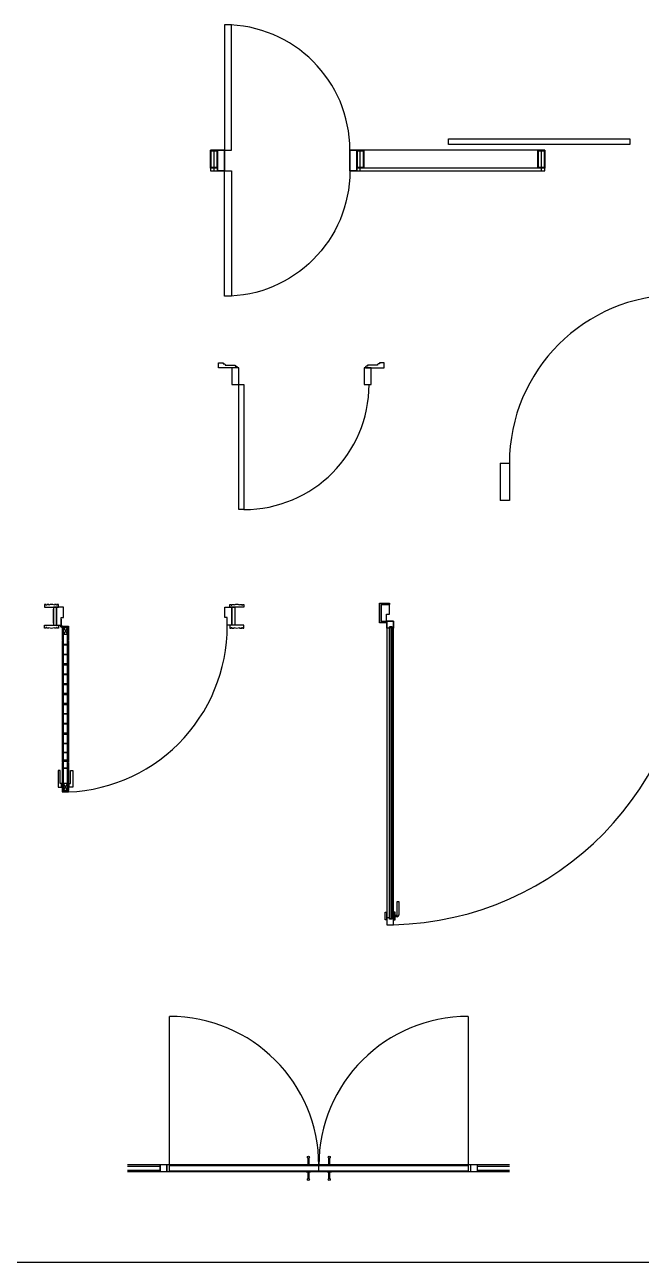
# Model space of a CAD drawing. Header units: inches. Extents: x -12530 to 36157, y 78659 to 110077.
# Drawn here: x 23000 to 27426, y 81285 to 90171 of the extents above; entities that cross this region are included whole.
import ezdxf

# ---------------------------------------------------------------- set-up
doc = ezdxf.new("R2010")
doc.units = ezdxf.units.IN
doc.header["$MEASUREMENT"] = 0
doc.layers.add('freecads.com', color=7, linetype='Continuous')

msp = doc.modelspace()

# ---------------------------------------------------------------- hatches: boundary and pattern name
at = {"layer": 'freecads.com', "ltscale": 0.2}
h = msp.add_hatch(color=256, dxfattribs=at)
edge = h.paths.add_edge_path()
edge.add_ellipse((23262.4, 85852.2), major_axis=(-3.54, 3.54), ratio=1, start_angle=315, end_angle=338.57818, ccw=False)
edge.add_line((23262.4, 85857.2), (23262.4, 85880))
edge.add_line((23262.4, 85880), (23262.4, 85892.2))
edge.add_line((23262.4, 85892.2), (23260.4, 85892.2))
edge.add_line((23260.4, 85892.2), (23260.4, 85856.8))
edge = h.paths.add_edge_path()
edge.add_ellipse((23262.4, 85852.2), major_axis=(3.54, 3.54), ratio=1, start_angle=291.42182, end_angle=315)
edge.add_line((23267.4, 85852.2), (23290.3, 85852.2))
edge.add_line((23290.3, 85852.2), (23302.4, 85852.2))
edge.add_line((23302.4, 85852.2), (23302.4, 85850.2))
edge.add_line((23302.4, 85850.2), (23267, 85850.2))

# ---------------------------------------------------------------- linework, layer by layer
at = {"layer": 'freecads.com'}
for p, q in [((24483.9, 90171.3), (24433.9, 90171.3)), ((24433.9, 90171.3), (24433.9, 89271.3)), ((24483.9, 89271.3), (24483.9, 90171.3)), ((26043.1, 89311.3), (26043.1, 89351.3)), ((26043.1, 89351.3), (27343.1, 89351.3)), ((27343.1, 89311.3), (26043.1, 89311.3)), ((27343.1, 89351.3), (27343.1, 89311.3)), ((24383.9, 89271.3), (24333.9, 89271.3)), ((24333.9, 89271.3), (24333.9, 89121.3)), ((24333.9, 89171.3), (24333.9, 89271.3)), ((24333.9, 89271.3), (24383.9, 89271.3)), ((24338.9, 89176.3), (24338.9, 89266.3)), ((24338.9, 89266.3), (24378.9, 89266.3)), ((24378.9, 89266.3), (24378.9, 89176.3)), ((24383.9, 89121.3), (24383.9, 89271.3)), ((24383.9, 89271.3), (24383.9, 89171.3)), ((24433.9, 89271.3), (24383.9, 89271.3)), ((24383.9, 89271.3), (24383.9, 89121.3)), ((24383.9, 89121.3), (24383.9, 89271.3)), ((24383.9, 89271.3), (24433.9, 89271.3)), ((24433.9, 89121.3), (24433.9, 89271.3)), ((24433.9, 89271.3), (24433.9, 89121.3)), ((24433.9, 89271.3), (24483.9, 89271.3)), ((25333.9, 89271.3), (25383.9, 89271.3)), ((25333.9, 89121.3), (25333.9, 89271.3)), ((25383.9, 89271.3), (25333.9, 89271.3)), ((25333.9, 89271.3), (25333.9, 89121.3)), ((25383.9, 89271.3), (25383.9, 89121.3)), ((26733.8, 89271.3), (25383.9, 89271.3)), ((25383.9, 89171.3), (25383.9, 89271.3)), ((25383.9, 89271.3), (25433.9, 89271.3)), ((25383.9, 89271.3), (25383.9, 89121.3)), ((25383.9, 89121.3), (25383.9, 89271.3)), ((25388.9, 89176.3), (25388.9, 89266.3)), ((25388.9, 89266.3), (25428.9, 89266.3)), ((25428.9, 89266.3), (25428.9, 89176.3)), ((25433.9, 89271.3), (25433.9, 89171.3)), ((26683.8, 89171.3), (26683.8, 89271.3)), ((26683.8, 89271.3), (26733.8, 89271.3)), ((26688.8, 89176.3), (26688.8, 89266.3)), ((26688.8, 89266.3), (26728.8, 89266.3)), ((26728.8, 89266.3), (26728.8, 89176.3)), ((26733.8, 89121.3), (26733.8, 89271.3)), ((26733.8, 89271.3), (26733.8, 89171.3)), ((24333.9, 89161.3), (24333.9, 89171.3)), ((24333.9, 89141.3), (24333.9, 89161.3)), ((24383.9, 89141.3), (24333.9, 89141.3)), ((24338.9, 89156.3), (24338.9, 89176.3)), ((24338.9, 89146.3), (24338.9, 89156.3)), ((24378.9, 89146.3), (24338.9, 89146.3)), ((24378.9, 89176.3), (24378.9, 89156.3)), ((24378.9, 89156.3), (24378.9, 89146.3)), ((24383.9, 89171.3), (24383.9, 89161.3)), ((24383.9, 89161.3), (24383.9, 89141.3)), ((25383.9, 89161.3), (25383.9, 89171.3)), ((25383.9, 89141.3), (25383.9, 89161.3)), ((26733.8, 89141.3), (25383.9, 89141.3)), ((25433.9, 89141.3), (25383.9, 89141.3)), ((25388.9, 89156.3), (25388.9, 89176.3)), ((25388.9, 89146.3), (25388.9, 89156.3)), ((25428.9, 89146.3), (25388.9, 89146.3)), ((25428.9, 89176.3), (25428.9, 89156.3)), ((25428.9, 89156.3), (25428.9, 89146.3)), ((25433.9, 89171.3), (25433.9, 89161.3)), ((25433.9, 89161.3), (25433.9, 89141.3)), ((26683.8, 89161.3), (26683.8, 89171.3)), ((26683.8, 89141.3), (26683.8, 89161.3)), ((26733.8, 89141.3), (26683.8, 89141.3)), ((26688.8, 89156.3), (26688.8, 89176.3)), ((26688.8, 89146.3), (26688.8, 89156.3)), ((26728.8, 89146.3), (26688.8, 89146.3)), ((26728.8, 89176.3), (26728.8, 89156.3)), ((26728.8, 89156.3), (26728.8, 89146.3)), ((26733.8, 89171.3), (26733.8, 89161.3)), ((26733.8, 89161.3), (26733.8, 89141.3)), ((24333.9, 89121.3), (24383.9, 89121.3)), ((24383.9, 89121.3), (24433.9, 89121.3)), ((24433.9, 89121.3), (24383.9, 89121.3)), ((24433.9, 89121.3), (24483.9, 89121.3)), ((24433.9, 88221.3), (24433.9, 89121.3)), ((24483.9, 89121.3), (24483.9, 88221.3)), ((25383.9, 89121.3), (25333.9, 89121.3)), ((25333.9, 89121.3), (25383.9, 89121.3)), ((25383.9, 89121.3), (26733.8, 89121.3)), ((24483.9, 88221.3), (24433.9, 88221.3)), ((24390.7, 87708.7), (24390.7, 87743.2)), ((24390.7, 87743.2), (24425.1, 87743.2)), ((24525.7, 87708.7), (24390.7, 87708.7)), ((24425.1, 87743.2), (24425.1, 87737.4)), ((24425.1, 87737.4), (24433.7, 87737.4)), ((24439.5, 87731.7), (24439.5, 87726)), ((24439.5, 87726), (24511.3, 87726)), ((24535.7, 87708.7), (24485.7, 87708.7)), ((24485.7, 87708.7), (24485.7, 87588.7)), ((24511.3, 87726), (24511.3, 87720.2)), ((24511.3, 87720.2), (24519.9, 87720.2)), ((24525.7, 87714.5), (24525.7, 87708.7)), ((24535.7, 87588.7), (24535.7, 87708.7)), ((25485.7, 87708.8), (25435.7, 87708.8)), ((25435.7, 87708.8), (25435.7, 87588.7)), ((25445.7, 87714.5), (25445.7, 87708.7)), ((25445.7, 87708.7), (25580.7, 87708.7)), ((25460, 87720.2), (25451.4, 87720.2)), ((25531.8, 87726), (25460, 87726)), ((25460, 87726), (25460, 87720.2)), ((25485.7, 87588.7), (25485.7, 87708.8)), ((25531.8, 87731.7), (25531.8, 87726)), ((25546.2, 87737.4), (25537.6, 87737.4)), ((25580.7, 87743.2), (25546.2, 87743.2)), ((25546.2, 87743.2), (25546.2, 87737.4)), ((25580.7, 87708.7), (25580.7, 87743.2)), ((24485.7, 87588.7), (24535.7, 87588.7)), ((24535.7, 86689.5), (24535.7, 87588.7)), ((24535.7, 87588.7), (24573.1, 87588.7)), ((24573.1, 87588.7), (24573.1, 86689.5)), ((25435.7, 87588.7), (25485.7, 87588.7)), ((26412.4, 87022.5), (26412.4, 86754)), ((26412.4, 87022.5), (26479.5, 87022.5)), ((26479.5, 87022.5), (26479.5, 86754)), ((26479.5, 86754), (26412.4, 86754)), ((24573.1, 86689.5), (24535.7, 86689.5)), ((24040.1, 81939.6), (24040.1, 83050.7)), ((26182.3, 83050.7), (26182.3, 81939.6)), ((25031.2, 82034), (25031.2, 81987.6)), ((25041.2, 81987.6), (25041.2, 82034)), ((25181.2, 82034), (25181.2, 81987.6)), ((25191.2, 81987.6), (25191.2, 82034)), ((25021.2, 81984.6), (23736.9, 81984.6)), ((23970.8, 81972.1), (23736.9, 81972.1)), ((23736.9, 81947.1), (23970.8, 81947.1)), ((25021.2, 81934.6), (23736.9, 81934.6)), ((26182.3, 81939.6), (24039.7, 81939.6)), ((24040.1, 81979.6), (26182.3, 81979.6)), ((25021.2, 81987.6), (25021.2, 81979.6)), ((25021.2, 81987.6), (25051.2, 81987.6)), ((25021.2, 81939.6), (25021.2, 81931.6)), ((25051.2, 81931.6), (25021.2, 81931.6)), ((25031.2, 81931.6), (25031.2, 81885.2)), ((25041.2, 81885.2), (25041.2, 81931.6)), ((25051.2, 81979.6), (25051.2, 81987.6)), ((25171.2, 81984.6), (25051.2, 81984.6)), ((25051.2, 81931.6), (25051.2, 81939.6)), ((25171.2, 81934.6), (25051.2, 81934.6)), ((25111.2, 81939.6), (25111.2, 81979.6)), ((25171.2, 81987.6), (25171.2, 81979.6)), ((25171.2, 81987.6), (25201.2, 81987.6)), ((25171.2, 81939.6), (25171.2, 81931.6)), ((25201.2, 81931.6), (25171.2, 81931.6)), ((25181.2, 81931.6), (25181.2, 81885.2)), ((25191.2, 81885.2), (25191.2, 81931.6)), ((25201.2, 81979.6), (25201.2, 81987.6)), ((26480.2, 81984.6), (25201.2, 81984.6)), ((25201.2, 81931.6), (25201.2, 81939.6)), ((26480.2, 81934.6), (25201.2, 81934.6)), ((26480.2, 81972.1), (26249.3, 81972.1)), ((26249.3, 81947.1), (26480.2, 81947.1))]:
    msp.add_line(p, q, dxfattribs=at)
at = {"layer": 'freecads.com', "ltscale": 0.1}
for p, q in [((24358.9, 89121.7), (24358.9, 89271.3)), ((25408.9, 89121.7), (25408.9, 89271.3)), ((26708.8, 89121.7), (26708.8, 89271.3))]:
    msp.add_line(p, q, dxfattribs=at)
at = {"layer": 'freecads.com', "ltscale": 200}
for p, q in [((23152.4, 86009.2), (23142.4, 86009.2)), ((23142.4, 86009.2), (23142.4, 85989.2)), ((23142.4, 85989.2), (23242.4, 85989.2)), ((23152.4, 86004.2), (23152.4, 86009.2)), ((23157.4, 86004.2), (23152.4, 86004.2)), ((23172.4, 86009.2), (23157.4, 86009.2)), ((23157.4, 86009.2), (23157.4, 86004.2)), ((23172.4, 86004.2), (23172.4, 86009.2)), ((23227.4, 85989.2), (23207.4, 85989.2)), ((23207.4, 85989.2), (23207.4, 85859.2)), ((23227.4, 86009.2), (23212.4, 86009.2)), ((23212.4, 86009.2), (23212.4, 86004.2)), ((23227.4, 86004.2), (23227.4, 86009.2)), ((23232.4, 86004.2), (23227.4, 86004.2)), ((23227.4, 85859.2), (23227.4, 85989.2)), ((23277.4, 85989.2), (23227.4, 85989.2)), ((23227.4, 85989.2), (23227.4, 85859.2)), ((23242.4, 86009.2), (23232.4, 86009.2)), ((23232.4, 86009.2), (23232.4, 86004.2)), ((23242.4, 85989.2), (23242.4, 86009.2)), ((23277.4, 85914.2), (23277.4, 85989.2)), ((24437.4, 85914.2), (24437.4, 85989.2)), ((24437.4, 85989.2), (24487.4, 85989.2)), ((24472.4, 85989.2), (24472.4, 86009.2)), ((24472.4, 86009.2), (24482.4, 86009.2)), ((24572.4, 85989.2), (24472.4, 85989.2)), ((24482.4, 86009.2), (24482.4, 86004.2)), ((24482.4, 86004.2), (24487.4, 86004.2)), ((24487.4, 86004.2), (24487.4, 86009.2)), ((24487.4, 86009.2), (24502.4, 86009.2)), ((24487.4, 85989.2), (24507.4, 85989.2)), ((24487.4, 85859.2), (24487.4, 85989.2)), ((24487.4, 85989.2), (24487.4, 85859.2)), ((24502.4, 86009.2), (24502.4, 86004.2)), ((24507.4, 85989.2), (24507.4, 85859.2)), ((24542.4, 86004.2), (24542.4, 86009.2)), ((24542.4, 86009.2), (24557.4, 86009.2)), ((24557.4, 86009.2), (24557.4, 86004.2)), ((24557.4, 86004.2), (24562.4, 86004.2)), ((24562.4, 86004.2), (24562.4, 86009.2)), ((24562.4, 86009.2), (24572.4, 86009.2)), ((24572.4, 86009.2), (24572.4, 85989.2)), ((23142.4, 85839.2), (23142.4, 85859.2)), ((23142.4, 85859.2), (23242.4, 85859.2)), ((23157.4, 85844.2), (23152.4, 85844.2)), ((23152.4, 85844.2), (23152.4, 85839.2)), ((23157.4, 85839.2), (23157.4, 85844.2)), ((23172.4, 85844.2), (23172.4, 85839.2)), ((23207.4, 85859.2), (23227.4, 85859.2)), ((23212.4, 85839.2), (23212.4, 85844.2)), ((23227.4, 85859.2), (23262.4, 85859.2)), ((23232.4, 85844.2), (23227.4, 85844.2)), ((23227.4, 85844.2), (23227.4, 85839.2)), ((23232.4, 85839.2), (23232.4, 85844.2)), ((23242.4, 85859.2), (23242.4, 85839.2)), ((23262.4, 85859.2), (23262.4, 85914.2)), ((23262.4, 85914.2), (23277.4, 85914.2)), ((23269.4, 85842.2, 0), (23269.4, 85852.2, 0)), ((23269.4, 85852.2, 0), (23314.4, 85852.2, 0)), ((23314.4, 85842.2, 0), (23269.4, 85842.2, 0)), ((23277.4, 85842.2, 0), (23269.4, 85842.2, 0)), ((23269.4, 85842.2, 0), (23269.4, 85752.2, 0)), ((23277.4, 84672.2, 0), (23277.4, 85842.2, 0)), ((23277.4, 85792.2, 0), (23277.4, 85842.2, 0)), ((23277.4, 85842.2, 0), (23306.4, 85842.2, 0)), ((23306.4, 85842.2, 0), (23277.4, 85792.2, 0)), ((23277.4, 85842.2, 0), (23306.4, 85792.2, 0)), ((23306.4, 84672.2, 0), (23306.4, 85842.2, 0)), ((23306.4, 85842.2, 0), (23314.4, 85842.2, 0)), ((23306.4, 85842.2, 0), (23306.4, 85792.2, 0)), ((23314.4, 85852.2, 0), (23314.4, 85842.2, 0)), ((23314.4, 85842.2, 0), (23314.4, 85752.2, 0)), ((24452.4, 85914.2), (24437.4, 85914.2)), ((24452.4, 85859.2), (24452.4, 85914.2)), ((24487.4, 85859.2), (24452.4, 85859.2)), ((24472.4, 85859.2), (24472.4, 85839.2)), ((24572.4, 85859.2), (24472.4, 85859.2)), ((24482.4, 85839.2), (24482.4, 85844.2)), ((24482.4, 85844.2), (24487.4, 85844.2)), ((24507.4, 85859.2), (24487.4, 85859.2)), ((24487.4, 85844.2), (24487.4, 85839.2)), ((24502.4, 85839.2), (24502.4, 85844.2)), ((24542.4, 85844.2), (24542.4, 85839.2)), ((24557.4, 85839.2), (24557.4, 85844.2)), ((24557.4, 85844.2), (24562.4, 85844.2)), ((24562.4, 85844.2), (24562.4, 85839.2)), ((24572.4, 85839.2), (24572.4, 85859.2)), ((23152.4, 85839.2), (23142.4, 85839.2)), ((23172.4, 85839.2), (23157.4, 85839.2)), ((23227.4, 85839.2), (23212.4, 85839.2)), ((23242.4, 85839.2), (23232.4, 85839.2)), ((23306.4, 85792.2, 0), (23277.4, 85792.2, 0)), ((24472.4, 85839.2), (24482.4, 85839.2)), ((24487.4, 85839.2), (24502.4, 85839.2)), ((24542.4, 85839.2), (24557.4, 85839.2)), ((24562.4, 85839.2), (24572.4, 85839.2)), ((23269.4, 85752.2, 0), (23274.4, 85752.2, 0)), ((23274.4, 85747.2, 0), (23269.4, 85747.2, 0)), ((23269.4, 85747.2, 0), (23269.4, 84873.4, 0)), ((23274.4, 85752.2, 0), (23274.4, 85747.2, 0)), ((23277.4, 85717.2, 0), (23277.4, 85723.2, 0)), ((23277.4, 85723.2, 0), (23306.4, 85723.2, 0)), ((23306.4, 85717.2, 0), (23277.4, 85717.2, 0)), ((23306.4, 85723.2, 0), (23306.4, 85717.2, 0)), ((23314.4, 85752.2, 0), (23309.4, 85752.2, 0)), ((23309.4, 85752.2, 0), (23309.4, 85747.2, 0)), ((23309.4, 85747.2, 0), (23314.4, 85747.2, 0)), ((23314.4, 85747.2, 0), (23314.4, 84873.4, 0)), ((23277.4, 85646.2, 0), (23277.4, 85652.2, 0)), ((23277.4, 85652.2, 0), (23306.4, 85652.2, 0)), ((23306.4, 85646.2, 0), (23277.4, 85646.2, 0)), ((23306.4, 85581.2, 0), (23277.4, 85581.2, 0)), ((23277.4, 85581.2, 0), (23277.4, 85575.2, 0)), ((23277.4, 85575.2, 0), (23306.4, 85575.2, 0)), ((23306.4, 85652.2, 0), (23306.4, 85646.2, 0)), ((23306.4, 85575.2, 0), (23306.4, 85581.2, 0)), ((23277.4, 85504.2, 0), (23277.4, 85510.2, 0)), ((23277.4, 85510.2, 0), (23306.4, 85510.2, 0)), ((23306.4, 85504.2, 0), (23277.4, 85504.2, 0)), ((23306.4, 85510.2, 0), (23306.4, 85504.2, 0)), ((23306.4, 85439.2, 0), (23277.4, 85439.2, 0)), ((23277.4, 85439.2, 0), (23277.4, 85433.2, 0)), ((23277.4, 85433.2, 0), (23306.4, 85433.2, 0)), ((23306.4, 85433.2, 0), (23306.4, 85439.2, 0)), ((23306.4, 85368.2, 0), (23277.4, 85368.2, 0)), ((23277.4, 85368.2, 0), (23277.4, 85362.2, 0)), ((23277.4, 85362.2, 0), (23306.4, 85362.2, 0)), ((23306.4, 85362.2, 0), (23306.4, 85368.2, 0)), ((23306.4, 85297.2, 0), (23277.4, 85297.2, 0)), ((23277.4, 85297.2, 0), (23277.4, 85291.2, 0)), ((23277.4, 85291.2, 0), (23306.4, 85291.2, 0)), ((23277.4, 85220.2, 0), (23277.4, 85226.2, 0)), ((23277.4, 85226.2, 0), (23306.4, 85226.2, 0)), ((23306.4, 85220.2, 0), (23277.4, 85220.2, 0)), ((23306.4, 85291.2, 0), (23306.4, 85297.2, 0)), ((23306.4, 85226.2, 0), (23306.4, 85220.2, 0)), ((23277.4, 85149.2, 0), (23277.4, 85155.2, 0)), ((23277.4, 85155.2, 0), (23306.4, 85155.2, 0)), ((23306.4, 85149.2, 0), (23277.4, 85149.2, 0)), ((23306.4, 85155.2, 0), (23306.4, 85149.2, 0)), ((23306.4, 85084.2, 0), (23277.4, 85084.2, 0)), ((23277.4, 85084.2, 0), (23277.4, 85078.2, 0)), ((23277.4, 85078.2, 0), (23306.4, 85078.2, 0)), ((23306.4, 85078.2, 0), (23306.4, 85084.2, 0)), ((23277.4, 85007.2, 0), (23277.4, 85013.2, 0)), ((23277.4, 85013.2, 0), (23306.4, 85013.2, 0)), ((23306.4, 85007.2, 0), (23277.4, 85007.2, 0)), ((23306.4, 85013.2, 0), (23306.4, 85007.2, 0)), ((23269.4, 84873.4, 0), (23274.4, 84873.4, 0)), ((23274.4, 84868.4, 0), (23269.4, 84868.4, 0)), ((23269.4, 84868.4, 0), (23269.4, 84672.2, 0)), ((23274.4, 84873.4, 0), (23274.4, 84868.4, 0)), ((23277.4, 84942.2, 0), (23277.4, 84948.2, 0)), ((23277.4, 84948.2, 0), (23306.4, 84948.2, 0)), ((23306.4, 84942.2, 0), (23277.4, 84942.2, 0)), ((23306.4, 84889.2, 0), (23277.4, 84889.2, 0)), ((23277.4, 84889.2, 0), (23277.4, 84883.2, 0)), ((23277.4, 84883.2, 0), (23306.4, 84883.2, 0)), ((23306.4, 84948.2, 0), (23306.4, 84942.2, 0)), ((23306.4, 84883.2, 0), (23306.4, 84889.2, 0)), ((23314.4, 84873.4, 0), (23309.4, 84873.4, 0)), ((23309.4, 84873.4, 0), (23309.4, 84868.4, 0)), ((23309.4, 84868.4, 0), (23314.4, 84868.4, 0)), ((23314.4, 84868.4, 0), (23314.4, 84672.2, 0)), ((23254.4, 84817.2, 0), (23239.4, 84817.2, 0)), ((23239.4, 84817.2, 0), (23239.4, 84697.2, 0)), ((23254.4, 84722.2, 0), (23254.4, 84817.2, 0)), ((23277.4, 84829.9, 0), (23277.4, 84835.9, 0)), ((23277.4, 84835.9, 0), (23306.4, 84835.9, 0)), ((23306.4, 84829.9, 0), (23277.4, 84829.9, 0)), ((23306.4, 84835.9, 0), (23306.4, 84829.9, 0)), ((23329.4, 84817.2, 0), (23344.4, 84817.2, 0)), ((23329.4, 84722.2, 0), (23329.4, 84817.2, 0)), ((23344.4, 84817.2, 0), (23344.4, 84697.2, 0)), ((23239.4, 84697.2, 0), (23264.4, 84697.2, 0)), ((23264.4, 84722.2, 0), (23254.4, 84722.2, 0)), ((23264.4, 84697.2, 0), (23264.4, 84722.2, 0)), ((23306.4, 84722.2, 0), (23277.4, 84722.2, 0)), ((23277.4, 84722.2, 0), (23277.4, 84672.2, 0)), ((23306.4, 84672.2, 0), (23277.4, 84722.2, 0)), ((23277.4, 84672.2, 0), (23306.4, 84722.2, 0)), ((23306.4, 84672.2, 0), (23306.4, 84722.2, 0)), ((23319.4, 84697.2, 0), (23319.4, 84722.2, 0)), ((23319.4, 84722.2, 0), (23329.4, 84722.2, 0)), ((23344.4, 84697.2, 0), (23319.4, 84697.2, 0)), ((23314.4, 84672.2, 0), (23269.4, 84672.2, 0)), ((23269.4, 84672.2, 0), (23269.4, 84662.2, 0)), ((23269.4, 84672.2, 0), (23277.4, 84672.2, 0)), ((23269.4, 84662.2, 0), (23314.4, 84662.2, 0)), ((23277.4, 84672.2, 0), (23306.4, 84672.2, 0)), ((23314.4, 84672.2, 0), (23306.4, 84672.2, 0)), ((23314.4, 84662.2, 0), (23314.4, 84672.2, 0))]:
    msp.add_line(p, q, dxfattribs=at)
at = {"layer": 'freecads.com', "ltscale": 2000}
for p, q in [((23207.4, 85874.2), (23207.4, 85974.2)), ((24507.4, 85974.2), (24507.4, 85874.2))]:
    msp.add_line(p, q, dxfattribs=at)
at = {"layer": 'freecads.com', "ltscale": 1000}
for p, q in [((25547.3, 85877), (25547.3, 86017)), ((25547.3, 86017), (25617.3, 86017)), ((25617.3, 86007), (25557.3, 86007)), ((25557.3, 86007), (25557.3, 85887)), ((25617.3, 86006), (25558.3, 86006)), ((25558.3, 86006), (25558.3, 85888)), ((25597.3, 85888), (25597.3, 85938)), ((25597.3, 85938), (25617.3, 85938)), ((25617.3, 86017), (25617.3, 86007)), ((25617.3, 85938), (25617.3, 86006)), ((25597.3, 85877), (25547.3, 85877)), ((25557.3, 85887), (25597.3, 85887)), ((25558.3, 85888), (25597.3, 85888)), ((25597.3, 85887), (25597.3, 85877)), ((25648.3, 85888), (25598.3, 85888)), ((25598.3, 85888), (25598.3, 83709)), ((25598.3, 85838), (25598.3, 85888)), ((25598.3, 85888), (25648.3, 85888)), ((25628.3, 85848), (25618.3, 85848)), ((25618.3, 85848), (25618.3, 85838)), ((25619.3, 85847), (25627.3, 85847)), ((25619.3, 83750), (25619.3, 85847)), ((25627.3, 85847), (25627.3, 83750)), ((25628.3, 85838), (25628.3, 85848)), ((25638.3, 85848), (25630.3, 85848)), ((25630.3, 85848), (25630.3, 85838)), ((25637.3, 85847), (25631.3, 85847)), ((25631.3, 85847), (25631.3, 83750)), ((25637.3, 83750), (25637.3, 85847)), ((25638.3, 85838), (25638.3, 85848)), ((25648.3, 83709), (25648.3, 85888)), ((25648.3, 85888), (25648.3, 85838)), ((25618.3, 85838), (25598.3, 85838)), ((25630.3, 85838), (25628.3, 85838)), ((25648.3, 85838), (25638.3, 85838)), ((25587.3, 83799), (25597.3, 83799)), ((25587.3, 83744), (25587.3, 83799)), ((25597.3, 83799), (25597.3, 83744)), ((25659.3, 83799), (25649.3, 83799)), ((25649.3, 83799), (25649.3, 83744)), ((25659.3, 83744), (25659.3, 83799)), ((25674.3, 83776.5), (25674.3, 83876.5)), ((25674.3, 83876.5), (25684.3, 83876.5)), ((25684.3, 83876.5), (25684.3, 83776.5)), ((25597.3, 83744), (25587.3, 83744)), ((25618.3, 83759), (25598.3, 83759)), ((25598.3, 83759), (25598.3, 83709)), ((25598.3, 83709), (25648.3, 83709)), ((25598.3, 83709), (25648.3, 83709)), ((25618.3, 83749), (25618.3, 83759)), ((25628.3, 83749), (25618.3, 83749)), ((25627.3, 83750), (25619.3, 83750)), ((25630.3, 83759), (25628.3, 83759)), ((25628.3, 83759), (25628.3, 83749)), ((25630.3, 83749), (25630.3, 83759)), ((25638.3, 83749), (25630.3, 83749)), ((25631.3, 83750), (25637.3, 83750)), ((25648.3, 83759), (25638.3, 83759)), ((25638.3, 83759), (25638.3, 83749)), ((25648.3, 83709), (25648.3, 83759)), ((25649.3, 83744), (25659.3, 83744)), ((25659.3, 83776.5), (25674.3, 83776.5)), ((25659.3, 83766.5), (25659.3, 83776.5)), ((25674.3, 83766.5), (25659.3, 83766.5))]:
    msp.add_line(p, q, dxfattribs=at)
at = {"layer": 'freecads.com', "ltscale": 0.2}
for p, q in [((23262.4, 85902.2, 0), (23260.4, 85902.2, 0)), ((23260.4, 85902.2, 0), (23260.4, 85856.8, 0)), ((23264.4, 85852.2, 0), (23260.4, 85852.2, 0)), ((23262.4, 85880, 0), (23262.4, 85902.2, 0)), ((23262.4, 85857.2, 0), (23262.4, 85880, 0)), ((23262.4, 85854.2, 0), (23262.4, 85850.2, 0)), ((23302.4, 85850.2, 0), (23267, 85850.2, 0)), ((23267.4, 85852.2, 0), (23290.3, 85852.2, 0)), ((23290.3, 85852.2, 0), (23302.4, 85852.2, 0)), ((23302.4, 85852.2, 0), (23302.4, 85850.2, 0))]:
    msp.add_line(p, q, dxfattribs=at)
at = {"layer": 'freecads.com', "extrusion": (0, 0, -1)}
for p, q in [((23970.8, 81984.6), (23970.8, 81934.6)), ((23973.1, 81984.6), (23973.1, 81934.6)), ((24020.8, 81934.6), (24020.8, 81984.6)), ((24023.1, 81934.6), (24023.1, 81984.6)), ((26199.3, 81984.6), (26199.3, 81934.6)), ((26249.3, 81934.6), (26249.3, 81984.6))]:
    msp.add_line(p, q, dxfattribs=at)
at = {"layer": 'freecads.com'}
msp.add_lwpolyline([(-12530.4, 81285), (36157.1, 81285)], dxfattribs=at)
at = {"layer": 'freecads.com', "ltscale": 0.2}
msp.add_circle((23262.4, 85852.2, 0), 5, dxfattribs=at)
at = {"layer": 'freecads.com'}
for centre in [(25036.2, 82039.6), (25186.2, 82039.6), (25036.2, 81879.6), (25186.2, 81879.6)]:
    msp.add_circle(centre, 7.5, dxfattribs=at)
for centre, radius, start, end in [((24433.9, 89271.3), 900, 0, 90), ((27687.3, 87022.5), 1207.8, 90, 180), ((24439.5, 87737.4), 5.74, 180, 270), ((24525.7, 87720.2), 5.74, 180, 270), ((25445.7, 87720.2), 5.74, 270, 0), ((25531.8, 87737.4), 5.74, 270, 0), ((24572, 87589.2), 899.7, 270.07499, 359.96875), ((24040.1, 81979.6), 1071.1, 0, 90), ((26182.3, 81979.6), 1071.1, 90, 180)]:
    msp.add_arc(centre, radius, start, end, dxfattribs=at)
at = {"layer": 'freecads.com', "extrusion": (0, 0, -1)}
msp.add_arc((-24433.9, 89121.3), 900, 180, 270, dxfattribs=at)
at = {"layer": 'freecads.com', "ltscale": 200}
for centre, start, end in [((23192.4, 85966.7), 61.92751, 118.07249), ((24522.4, 85966.7), 61.92751, 118.07249), ((23192.4, 85881.7), 241.92751, 298.07249), ((24522.4, 85881.7), 241.92751, 298.07249)]:
    msp.add_arc(centre, 42.5, start, end, dxfattribs=at)
at = {"layer": 'freecads.com', "ltscale": 0.2}
for radius, start, end in [(6, 109.47122, 180), (6, 180, 0), (5, 0, 180), (5, 180, 0), (5, 90, 113.57818), (6, 0, 90), (5, 336.42182, 360)]:
    msp.add_arc((23262.4, 85852.2, 0), radius, start, end, dxfattribs=at)
at = {"layer": 'freecads.com', "ltscale": 100}
for centre, radius, start, end in [((23262.4, 85852.2, 0), 1191.1, 272.50209, 2.98366), ((25598.3, 85887.5), 2179, 271.31484, 0)]:
    msp.add_arc(centre, radius, start, end, dxfattribs=at)
at = {"layer": 'freecads.com', "ltscale": 1000}
msp.add_arc((25674.3, 83776.5), 10, 270, 0, dxfattribs=at)
at = {"layer": 'freecads.com'}
for points, knots in [([(25031.2, 82034), (25031.2, 82034), (25031.3, 82033.9), (25031.4, 82033.8), (25031.5, 82033.7), (25031.7, 82033.6), (25031.9, 82033.4), (25032.1, 82033.3), (25032.6, 82033), (25033.3, 82032.6), (25034, 82032.4), (25034.6, 82032.2), (25035.2, 82032.1), (25035.6, 82032.1), (25035.8, 82032.1)], [0, 0, 0, 0, 0.0555556, 0.0833333, 0.1111111, 0.1388889, 0.1666667, 0.1944444, 0.2222222, 0.3333333, 0.3611111, 0.3888889, 0.4444444, 0.4746535, 0.4746535, 0.4746535, 0.4746535]), ([(25036.6, 82032.1), (25036.8, 82032.1), (25037.2, 82032.1), (25037.8, 82032.2), (25038.4, 82032.4), (25039, 82032.6), (25039.5, 82032.8), (25040, 82033.1), (25040.2, 82033.2), (25040.5, 82033.4), (25040.8, 82033.6), (25040.9, 82033.7), (25040.9, 82033.8), (25041, 82033.8), (25041.2, 82033.9), (25041.2, 82034), (25041.2, 82034)], [0.5252863, 0.5252863, 0.5252863, 0.5252863, 0.5555556, 0.6111111, 0.6388889, 0.6666667, 0.75, 0.7708333, 0.7916667, 0.8333333, 0.875, 0.8854167, 0.8958333, 0.9166667, 0.9583333, 1, 1, 1, 1]), ([(25181.2, 82034), (25181.2, 82034), (25181.3, 82033.9), (25181.4, 82033.8), (25181.5, 82033.7), (25181.7, 82033.6), (25181.9, 82033.4), (25182.1, 82033.3), (25182.6, 82033), (25183.3, 82032.6), (25184, 82032.4), (25184.6, 82032.2), (25185.2, 82032.1), (25185.6, 82032.1), (25185.8, 82032.1)], [0, 0, 0, 0, 0.0555556, 0.0833333, 0.1111111, 0.1388889, 0.1666667, 0.1944444, 0.2222222, 0.3333333, 0.3611111, 0.3888889, 0.4444444, 0.4746535, 0.4746535, 0.4746535, 0.4746535]), ([(25186.6, 82032.1), (25186.8, 82032.1), (25187.2, 82032.1), (25187.8, 82032.2), (25188.4, 82032.4), (25189, 82032.6), (25189.5, 82032.8), (25190, 82033.1), (25190.2, 82033.2), (25190.5, 82033.4), (25190.8, 82033.6), (25190.9, 82033.7), (25190.9, 82033.8), (25191, 82033.8), (25191.2, 82033.9), (25191.2, 82034), (25191.2, 82034)], [0.5252863, 0.5252863, 0.5252863, 0.5252863, 0.5555556, 0.6111111, 0.6388889, 0.6666667, 0.75, 0.7708333, 0.7916667, 0.8333333, 0.875, 0.8854167, 0.8958333, 0.9166667, 0.9583333, 1, 1, 1, 1]), ([(25035.8, 81887.1), (25035.6, 81887), (25035.2, 81887), (25034.4, 81886.9), (25033.5, 81886.6), (25032.9, 81886.3), (25032.4, 81886.1), (25032.2, 81885.9), (25031.9, 81885.7), (25031.7, 81885.5), (25031.5, 81885.4), (25031.5, 81885.4), (25031.4, 81885.3), (25031.3, 81885.2), (25031.2, 81885.2), (25031.2, 81885.2)], [0.5253465, 0.5253465, 0.5253465, 0.5253465, 0.5555556, 0.6111111, 0.6666667, 0.75, 0.7708333, 0.7916667, 0.8333333, 0.875, 0.8854167, 0.8958333, 0.9166667, 0.9583333, 1, 1, 1, 1]), ([(25041.2, 81885.2), (25041.2, 81885.2), (25041.1, 81885.2), (25041, 81885.3), (25040.9, 81885.4), (25040.7, 81885.5), (25040.5, 81885.7), (25040.3, 81885.9), (25039.8, 81886.2), (25039.1, 81886.5), (25038.4, 81886.8), (25037.8, 81886.9), (25037.2, 81887), (25036.8, 81887), (25036.6, 81887.1)], [0, 0, 0, 0, 0.0555556, 0.0833333, 0.1111111, 0.1388889, 0.1666667, 0.1944444, 0.2222222, 0.3333333, 0.3611111, 0.3888889, 0.4444444, 0.4747137, 0.4747137, 0.4747137, 0.4747137]), ([(25185.8, 81887.1), (25185.6, 81887), (25185.2, 81887), (25184.4, 81886.9), (25183.5, 81886.6), (25182.9, 81886.3), (25182.4, 81886.1), (25182.2, 81885.9), (25181.9, 81885.7), (25181.7, 81885.5), (25181.5, 81885.4), (25181.5, 81885.4), (25181.4, 81885.3), (25181.3, 81885.2), (25181.2, 81885.2), (25181.2, 81885.2)], [0.5253465, 0.5253465, 0.5253465, 0.5253465, 0.5555556, 0.6111111, 0.6666667, 0.75, 0.7708333, 0.7916667, 0.8333333, 0.875, 0.8854167, 0.8958333, 0.9166667, 0.9583333, 1, 1, 1, 1]), ([(25191.2, 81885.2), (25191.2, 81885.2), (25191.1, 81885.2), (25191, 81885.3), (25190.9, 81885.4), (25190.7, 81885.5), (25190.5, 81885.7), (25190.3, 81885.9), (25189.8, 81886.2), (25189.1, 81886.5), (25188.4, 81886.8), (25187.8, 81886.9), (25187.2, 81887), (25186.8, 81887), (25186.6, 81887.1)], [0, 0, 0, 0, 0.0555556, 0.0833333, 0.1111111, 0.1388889, 0.1666667, 0.1944444, 0.2222222, 0.3333333, 0.3611111, 0.3888889, 0.4444444, 0.4747137, 0.4747137, 0.4747137, 0.4747137])]:
    msp.add_open_spline(points, degree=3, knots=knots, dxfattribs=at)

doc.saveas('drawing.dxf')
